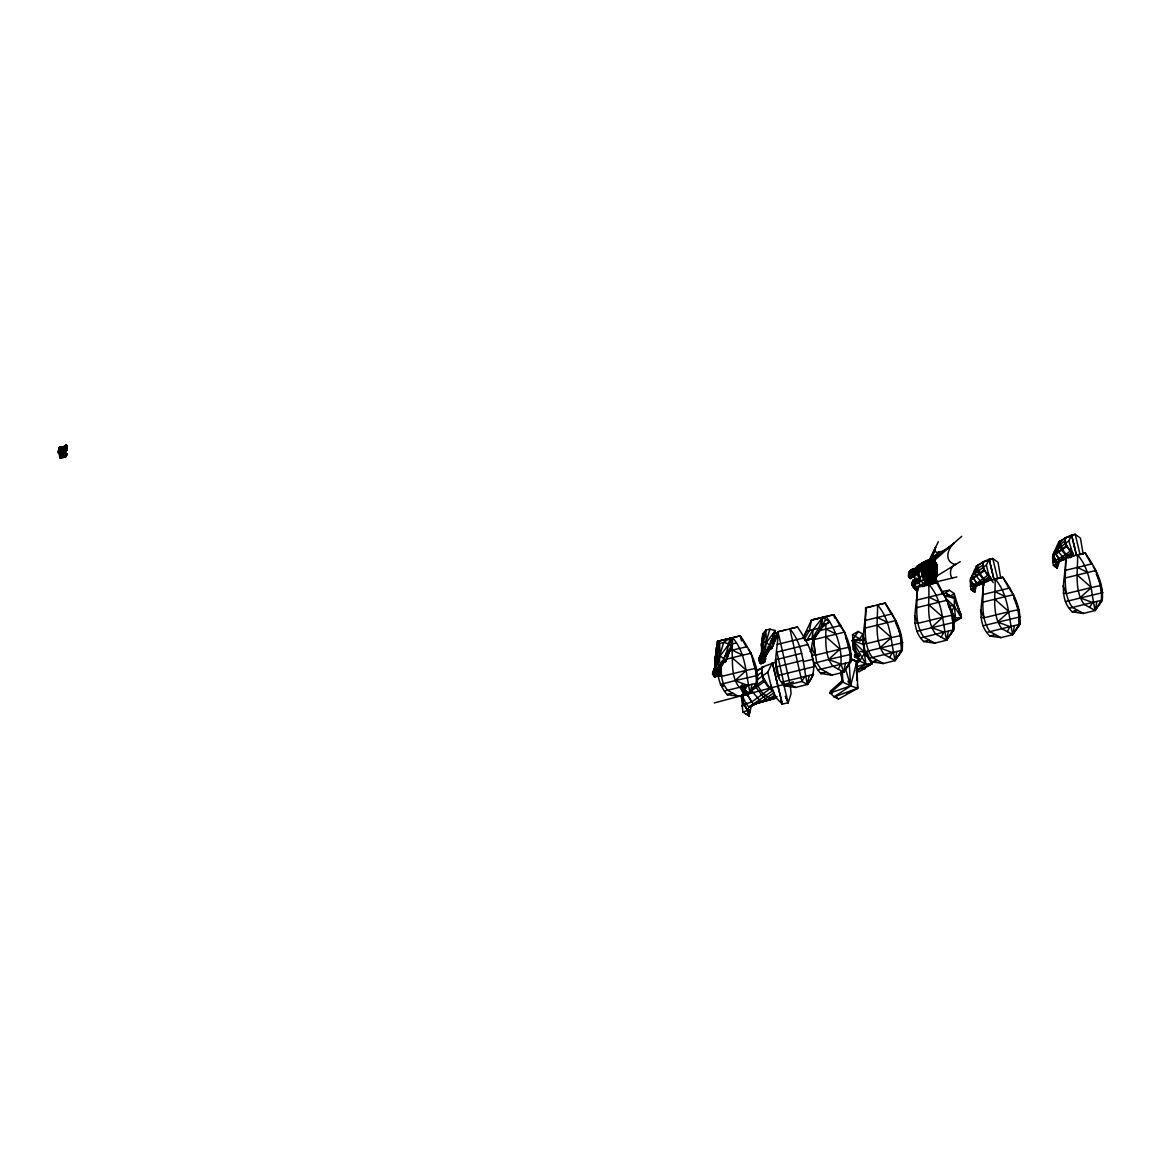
<?xml version="1.0" encoding="UTF-8"?>
<svg xmlns="http://www.w3.org/2000/svg" width="1161" height="1161" viewBox="0 0 1161 1161"><rect width="100%" height="100%" fill="white"/><g stroke="black" fill="none" stroke-linecap="round" stroke-linejoin="round"><path stroke-width="1.5" d="M738.352 696.266L727.352 690.185L723.129 683.611L721.561 676.413L717.991 668.721C717.193 678.329 721.025 687.399 727.149 694.655L738.352 696.266L750.195 693.306L757.219 683.074C759.265 665.95 749.672 649.55 740.239 635.851L717.498 641.322L716.671 654.427M762.864 639.508L762.806 633.746L765.839 630.176L769.888 629.16L775.417 630.597L770.178 644.906L759.889 663.076L760.948 663.686L764.954 661.741L765.317 657.866L763.72 655.326L760.02 656.299L758.786 658.592L759.889 663.076L762.022 663.091L765.607 658.955L762.342 659.129M913.373 573.694L912.981 574.637C905.885 577.307 909.411 567.613 915.1 569.209L915.724 569.47M928.161 583.867L931.891 582.691L931.601 560.386L939.249 552.143A19.679 5.936 -41 0 0 954.153 543.174A16.225 11.32 -38.5 0 0 955.764 564.406A9.375 7.938 77.6 0 0 951.889 578.134M932.181 582.183L934.155 581.995L936.593 576.175L936.709 564.362L933.531 558.978L939.249 552.143A19.679 5.936 -41 0 1 935.534 547.47L928.394 562.258L924.736 574.593L926.855 581.458L930.498 583.272L930.629 581.951L929.032 582.329L928.669 580.95L927.581 581.226L925.825 582.082L928.771 581.327L914.113 587.872L915.782 590.078L917.683 589.367M712.578 671.885L714.871 669.012L716.772 672.495L718.412 670.579L716.293 666.907L714.871 669.012L714.726 676.994L715.8 676.384L716.772 672.495L719.094 671.16L718.746 675.034L714.726 676.994L712.535 674.062L715.176 666.458L716.584 647.054L719.617 643.47L723.666 642.468L729.747 638.26C735.334 654.093 728.223 673.293 739.194 687.225L741.952 688.749M758.786 658.592L761.398 653.15L762.806 633.746L761.442 645.676L761.848 653.846L765.607 658.955L761.398 653.15L765.839 630.176L766.362 642.57L764.098 657.053L765.607 658.955L764.214 656.807L760.948 663.686L761.094 655.704L762.501 653.614L761.456 643.949L765.839 630.176M927.015 562.94L928.829 573.795L921.776 575.682L917.582 581.371L920.76 585.492L922.85 586.508L932.08 582.648L931.601 560.386L954.153 543.174M776.665 661.814L762.037 667.14C760.702 676.413 765.186 685.411 772.602 690.882L748.903 707.049L747.597 710.517L748.86 716.003L751.269 706.498L758.917 702.057M824.847 623.936L814.558 638.115L806.997 639.929L813.164 629.581L822.801 617.231L833.787 614.706C843.205 628.406 852.813 644.805 850.766 661.93L843.742 672.161L832.742 666.08C823.773 654.311 826.139 638.289 825.892 624.299M895.523 622.528L900.965 635.517L901.299 650.465L895.131 660.565L884.131 654.499C873.885 640.379 877.934 621.28 877.513 604.881L885.175 603.11C894.594 616.825 904.201 633.209 902.155 650.349L895.131 660.565L883.289 663.541L872.085 661.915C856.978 646.996 866.208 626.055 865.656 607.842L885.175 603.11L890.4 612.587M933.85 571.067C937.696 591.312 957.52 607.798 953.674 629.959L946.65 640.19L935.65 634.109C922.327 615.794 933.72 591.196 925.781 571.154M1000.738 578.367L998.054 562.359L992.742 558.456L989.187 559.268L982.816 561.939L983.802 569.703L987.75 575.29L976.445 583.446L971.467 585.086L974.021 588.685L974.805 592.066L970.973 589.628L970.248 580.573L971.612 585.042L970.378 586.16L971.873 585.275M1014.482 625.605L1012.769 634.69L1001.769 628.609C991.509 614.488 995.572 595.39 995.151 578.991L1002.814 577.22C1012.232 590.934 1021.84 607.334 1019.793 624.458L1012.769 634.69L1000.927 637.65L989.723 636.025C974.616 621.106 983.846 600.164 983.294 581.951L995.151 578.991C1008.924 595.027 1008.299 615.78 1012.769 634.69L1018.937 624.589L1019.329 616.897L1018.603 609.627L1013.843 598.263M1076.566 555.553L1071.603 535.076L1065.232 537.761C1063.36 545.728 1070.95 550.067 1073.649 556.366L1068.759 540.866L1071.603 535.076L1075.159 534.263L1080.47 538.182L1083.155 554.189M1096.898 601.427L1095.186 610.497L1084.185 604.431C1073.925 590.31 1077.988 571.212 1077.568 554.813L1085.23 553.042C1094.649 566.757 1104.256 583.141 1102.21 600.281L1095.186 610.497L1083.344 613.458L1072.14 611.847C1057.032 596.928 1066.262 575.987 1065.711 557.773L1077.568 554.813C1091.34 570.835 1090.716 591.602 1095.186 610.497L1101.354 600.397L1101.745 592.72L1101.02 585.434L1096.26 574.085M939.249 552.143L929.743 559.849C930.498 563.23 928.974 588.787 932.08 581.051M917.959 573.998L915.303 574.608L915.26 568.614L919.033 565.262L931.601 560.386L929.743 559.849L924.896 561.46L921.471 569.848L925.027 579.194L926.855 581.458L930.44 583.04L929.743 559.849L931.601 560.386L931.775 573.868L933.908 573.737L934.155 582.241L931.877 582.474L934.097 582.198L936.593 576.175L936.709 564.362L934.678 560.821L929.801 559.892L926.609 560.647L917.567 565.726L915.26 568.614L908.874 572.75C906.436 581.298 914.317 577.133 917.582 573.578L917.858 572.663M735.914 643.034L732.402 643.876L725.48 661.828L721.083 662.8L718.412 670.579L717.048 667.865L715.916 669.65L715.8 676.384L713.681 676.384L713.797 669.607L715.524 665.95L715.234 657.257L719.617 643.47L717.498 641.322L728.397 638.811M773.197 633.674L777.652 632.556L771.702 648.52L767.261 649.478M64.9 452.558L66.337 455.722L67.207 454.038L63.87 451.629L66.932 450.091L66.351 444.997L62.215 447.928L64.319 457.26M934.155 581.995L933.444 559.051L931.325 561.387L933.444 559.051L933.908 573.49M63.652 450.787L66.932 450.091L66.003 445.069L64.798 446.404M762.022 663.091L762.138 656.357L763.27 654.572M915.115 568.919L910.645 570.225L908.831 574.332L909.281 577.438L910.717 578.41L910.253 574.579L910.268 578.41L913.62 576.132L913.199 574.448M933.531 558.978L934.155 582.43L931.848 583.025M856.833 680.288L856.847 661.436L850.897 658.722M930.237 568.077L928.597 568.498L927.784 577.554L928.176 579.078L932.152 577.83M724.508 690.984L757.219 683.074L756.754 675.513L751.094 653.237L742.692 655.181L732.214 650.145L732.576 637.607C746.349 653.643 745.725 674.396 750.195 693.306L756.362 683.205L756.043 668.243L752.633 660.13M873.319 606.071L865.656 607.842C866.091 624.241 862.028 643.339 872.288 657.46L883.289 663.541L879.936 662.205M855.759 653.788L853.408 649.391L852.537 634.704L858.182 631.424L862.913 634.153L862.71 640.016L865.859 663.99L856.325 670.332M797.476 627.013L777.972 631.744C778.509 649.957 769.293 670.898 784.386 685.817L795.59 687.428L807.432 684.468C821.901 667.256 808.303 642.744 797.476 627.013L789.814 628.783L801.932 681.434L807.432 684.468L813.6 674.367L781.745 682.16M947.724 603.764L952.499 615.127L953.21 622.398L952.818 630.089L946.65 640.19L934.808 643.15L923.605 641.525C908.512 626.621 917.727 605.665 917.19 587.451L936.695 582.735L942.805 593.779L943.675 593.503L916.45 600.15M856.397 653.73L853.408 649.391L853.611 644.413M65.451 445.185L66.279 450.787L64.958 445.708L64.232 446.535L64.189 447.478L64.958 445.708L66.685 445.345L66.67 447.812C65.727 441.775 63.245 450.729 61.62 446.854L59.675 446.912L58.805 449.481L59.791 458.232L66.046 456.897L65.611 455.315M809.159 675.397L807.432 684.468C802.962 665.558 803.586 644.805 789.814 628.783M915.26 568.614L916.508 568.324L916.276 567.453L913.185 570.051L913.112 574.855L915.303 574.608L921.471 569.848L929.976 567.627M854.467 656.27L855.526 653.425L856.774 653.15L858.4 654.136L858.951 656.473L856.963 657.968L855.106 657.358L854.467 656.27L859.024 655.225M934.01 576.944L936.593 576.175L936.651 565.857L931.572 566.8M746.683 693.61L753.329 704.321L775.388 698.225L775.446 697.253L773.865 697.616L774.343 698.472L777.115 696.774M847.254 667.053C853.03 658.098 850.041 646.213 845.498 637.36M929.816 584.012L926.725 585.521C920.905 582.793 917.727 576.277 915.985 570.515L917.567 565.726L920.891 564.87L920.629 563.753L919.033 565.262L918.482 568.164L918.612 570.53L919.686 571.183L920.412 564.943L922.081 562.795L924.969 561.793M929.772 560.27L930.44 583.04L927.465 581.269L925.999 578.889L926.434 568.208L927.204 578.338L930.498 582.837L929.946 580.166L930.672 582.996L927.929 584.984L929.859 583.678M908.758 575.464C909.542 582.009 907.075 568.063 913.765 569.456L913.968 570.254M914.534 579.368L915.231 582.14L916.406 581.864L914.534 579.368L913.997 582.459L917.582 581.371L919.686 577.351L918.612 570.53L921.863 568.164L929.961 565.915M908.773 575.334L912.357 574.797L909.31 575.159L908.642 576.93L909.963 577.772L915.289 573.781L917.582 573.578L915.289 573.781L910.297 578.396L908.642 576.93L908.874 572.75L909.818 576.03L908.802 577.249L909.614 576.683M910.688 577.583L909.948 577.772L910.239 574.593M914.81 575.014L914.549 573.955L913.678 576.422L909.963 577.772L910.253 574.289M930.425 576.393L931.891 582.691L934.155 582.43L936.651 576.524L936.651 565.857L933.836 567.395L935.853 576.988L935.302 579.789L931.935 583.475M913.112 575.508L913.33 576.422L913.243 574.027M914.766 587.089L912.677 586.436L913.068 584.418L911.951 584.955L915.782 590.078L918.336 588.772L915.942 586.726L914.113 587.872L913.039 586.334L913.33 583.112L917.582 581.371M729.747 638.26C728.179 652.018 721.431 665.035 713.681 676.384L718.746 675.034L718.267 671.9M929.54 567.787L930.904 576.611L929.395 566.815L932.007 582.677L931.702 580.311M934.17 582.241L934.286 581.11L932.559 581.516L932.225 580.137L934.228 579.629M712.535 674.062L716.076 667.836L719.617 643.47L720.154 655.878L717.875 670.347L719.385 672.248L715.8 676.384M758.757 660.754L762.298 654.528L763.561 642.265L766.362 642.57L771.731 646.808L760.948 663.686L764.954 661.741L764.011 655.472L761.094 655.704L762.98 659.187L765.317 657.866M956.911 576.915L934.155 582.43L931.906 582.662L931.528 580.355M63.507 457.434L60.706 446.695L59.313 447.391L58.05 451.76L60.169 455.054M716.584 647.054L715.234 658.984L715.626 667.14L719.385 672.248L715.176 666.458L717.353 655.559L720.154 655.878L725.509 660.101L714.726 676.994L717.759 675.876L716.642 668.446L714.871 669.012L715.916 669.65L717.803 668.765L716.772 672.495M910.253 574.695L910.746 578.396L915.289 573.781L915.55 574.84M812.09 638.681L813.164 629.581L821.596 627.55L829.462 621.89L822.801 617.231L818.65 628.232L812.09 638.681L814.558 638.115L815.544 634.936M856.194 666.791L856.847 661.436L850.911 658.911M908.802 577.249L909.31 575.159L911.211 575.029L911.225 571.27L913.765 569.456M66.685 445.345L64.711 445.795L64.827 448.044L62.113 448.857L61.62 446.854L59.559 447.29M929.874 563.419C923.605 564.246 928.96 574.608 927.204 578.338L925.999 578.889L929.598 578.163L929.366 576.857M762.806 636.272L761.442 645.676L762.24 645.763L761.456 643.949L763.561 642.265M822.801 617.231L821.291 627.593L814.296 638.158M908.918 577.438L909.31 575.159L912.357 574.797L909.585 575.116M750.05 709.748L749.048 715.945L742.837 711.983L741.676 697.326L743.882 704.582L741.894 706.367L743.824 704.582L741.487 697.384L742.039 694.946L742.75 696.208L741.487 697.384L743.693 704.625M751.922 684.221L750.195 693.306L744.694 690.258L747.466 685.251L734.971 680.651L720.386 684.439L723.376 686.398M845.455 663.076L843.742 672.161L831.9 675.121L820.696 673.511C812.627 664.397 809.13 651.466 813.251 639.784L844.627 632.092L850.302 654.369L850.766 661.93L818.055 669.839M896.843 651.495L895.131 660.565C890.661 641.67 891.285 620.903 877.513 604.881M948.377 631.105L946.65 640.19C942.181 621.28 942.805 600.527 929.032 584.491L936.695 582.735M823.294 617.115L811.437 620.076L809.406 630.51L804.326 639.334M782.427 704.103L772.355 662.8L767.74 672.175L770.846 684.932L770.033 688.763L751.704 701.984L743.65 704.64L747.771 710.474L749.048 715.945L748.177 708.82M989.187 559.268L994.063 579.745L989.187 559.268L986.342 565.059L988.258 572.924L987.75 575.29L983.062 567.54L982.816 561.939L987.416 560.879M1057.831 564.057L1057.221 567.889L1053.39 565.436L1052.795 561.968C1058.701 558.76 1064.753 555.597 1070.166 551.112L1070.674 548.747M732.402 643.876L725.48 661.828L721.141 661.349M942.442 593.866L942.993 591.312L949.321 590.252L954.182 593.503L961.366 617.725L954.371 622.093M974.761 589.556L973.615 591.312L972.628 590.789L974.689 592.095L973.905 588.714L974.718 586.566L973.368 584.186L971.467 585.086L970.48 579.107L976.43 565.958L982.816 561.939M1057.178 565.378L1056.031 567.134L1055.044 566.612L1057.105 567.918L1056.437 564.507L1053.883 560.908L1052.896 554.929L1058.847 541.781L1066.625 537.441L1059.964 541.519M770.149 643.47L770.875 640.379M924.736 574.593L923.793 569.137L926.609 560.647L931.601 560.386L929.787 560.502L931.456 561.358M909.31 575.159L909.194 577.148M850.52 659.404L856.847 661.436L850.621 685.89L834.208 696.876L830.071 692.986L830.289 691.259L842.233 680.723L841.972 673.801M929.656 583.736L925.491 582.053L923.532 579.818L920.731 570.414L922.182 564.449L923.808 561.982L925.622 562.534M716.076 667.836L723.666 642.468L729.195 643.891L731.445 645.864L731.415 648.404L726.96 655.675M712.549 672.974L716.743 673.569L718.862 671.261L721.083 662.8M762.298 654.528L769.888 629.16M758.772 659.68L762.966 660.275L765.07 657.968L767.305 649.507L764.62 657.271M909.44 576.727L909.919 574.202L908.86 574.477M762.98 659.187L764.011 655.472L760.02 656.299L759.889 663.076L763.967 662.568L762.85 655.152L760.02 656.299L761.747 652.642L765.099 658.389M916.58 581.676L915.913 578.889L916.61 581.661L915.376 581.98L915.913 578.889L917.785 581.385L912.677 586.436L912.952 584.563L912.677 586.436L913.576 586.261L915.782 590.078L917.175 589.266M773.371 692.478L775.664 697.282L782.18 704.117L788.159 702.739L791.076 693.741L790.293 685.512M1058.73 560.328L1056.321 564.536L1057.889 564.173L1053.39 565.436L1056.437 564.507L1053.52 559.587M1060.124 559.878L1057.105 567.918L1056.684 563.491M771.339 643.179L773.313 638.318M818.998 630.699L840.753 625.474L839.896 625.75L833.787 614.706L811.437 620.076L802.802 638.492M972.105 575.609L970.669 579.934L974.718 586.566L984.006 582.967L977.446 584.883L972.105 575.609L975.284 573.36L977.214 568.846L982.961 564.972M1065 559.254L1059.862 560.705L1054.522 551.431L1057.7 549.182L1059.63 544.669L1065.363 540.794M718.862 671.261L722.49 662.96M765.07 657.968L768.698 649.652M772.921 636.272L777.638 635.096L771.702 648.52L767.363 648.056L768.002 649.58M746.625 693.044L745.638 695.178L744.216 694.626L740.834 688.792L740.631 686.354L742.053 685.135L743.475 685.687L746.625 693.044L740.733 687.573M975.167 570.806L976.952 566.974M1057.584 546.628L1059.369 542.797M915.144 587.655L915.782 590.078L913.039 586.334L913.852 582.619L911.951 584.955L913.649 584.767M938.306 541.708L928.408 562.258L929.859 562.04M840.622 683.945L842.233 680.723L841.899 673.554M927.784 577.554L926.376 575.798L926.812 568.948L928.597 568.498M753.707 688.197L756.362 683.205M825.718 619.263L821.291 627.593L820.159 627.883L829.462 621.89M898.643 655.457L902.155 650.349C900.834 638.492 899.557 625.126 892.228 615.432M950.162 635.067L953.674 629.959C952.513 618.595 951.019 605.926 944.706 596.319M1016.281 629.567L1019.793 624.458C1018.473 612.602 1017.196 599.236 1009.867 589.541M1098.698 605.389L1102.21 600.281C1101.049 588.917 1099.554 576.248 1093.227 566.641M914.665 573.839L913.068 575.914L914.244 575.014L913.214 574.303M804.704 676.413L801.932 681.434L784.386 685.817L776.941 652.09L808.332 644.413M838.242 669.113L840.999 664.107C841.972 647.156 836.08 630.133 826.124 616.462M889.631 657.532L892.388 652.526L901.299 650.465M941.15 637.142L943.922 632.135L952.818 630.089M1007.269 631.642L1010.026 626.635L1018.937 624.589M1089.686 607.464L1092.443 602.457L1101.354 600.397M913.33 583.112L912.357 584.839L913.039 586.334M803.891 636.983L806.91 631.163L813.164 629.581M856.237 653.89L854.191 649.565L852.334 640.553L858.182 631.424M1061.473 558.659L1062.126 560.183L1057.12 562.388L1055.77 560.008L1053.883 560.908L1052.664 556.395L1052.795 561.968L1054.028 560.865L1052.896 554.929L1055.059 551.301M849.91 662.06L843.742 672.161L840.999 664.107L828.519 659.492L813.934 663.294M772.283 643.833L777.638 635.096M840.506 683.51L842.233 680.723L841.609 673.917M871.534 660.783L871.809 663.831L865.859 663.99L859.662 661.102L852.334 640.553L862.71 640.016L859.633 638.811L852.334 640.553L864.916 652.642L859.662 661.102L855.73 664.658M950.975 612.181L954.473 606.535L954.182 593.503L950.293 596.188L943.791 595.346M934.155 581.792L935.94 579.063L934.083 579.208M909.89 571.052L913.257 570.211M929.032 582.329L930.527 580.877M727.279 646.662L732.576 637.607L731.445 645.864L725.48 661.828L723.971 658.214L731.445 645.864L730.313 646.14L729.195 643.891L720.154 655.878M773.502 633.355L775.417 630.597L766.362 642.57M933.662 579.31L935.969 579.31L934.097 582.198L931.964 582.401M859.996 641.264L859.633 638.811L862.913 634.153M914.36 569.398L912.502 569.383L910.601 571.444L910.892 575.116L912.981 574.637L911.704 573.708M912.677 570.109L912.502 569.383L911.559 570.399L913.083 569.529L911.574 570.414L913.083 569.529L913.17 571.125L911.791 570.095M856.136 662.409L858.313 659.506M984.035 581.864L974.718 586.566L976.314 584.52M932.559 581.516L934.213 580.036M970.378 586.16L971.612 585.042L970.669 579.934L984.833 570.472M1053.97 560.85L1053.085 555.756L1067.249 546.294M913.939 584.433L918.801 583.156L920.731 580.834L929.177 578.294L928.176 579.078M64.856 446.782L66.351 444.997L67.004 447.507L65.887 445.534L65.814 447.116L66.656 447.783L66.003 445.069M913.199 575.885L915.289 573.781M933.647 581.646L936.23 579.295L936.811 571.502L933.865 572.402M916.276 567.453L911.167 572.025L911.458 574.956L915.448 574.318M984.31 569.587L970.669 579.934L971.467 585.086M1066.727 545.409L1053.085 555.756L1057.12 562.388L1062.91 558.992M909.571 576.219L912.357 574.797M840.666 672.248L842.233 680.723L830.071 692.986L832.292 693.146M933.836 567.395L933.386 565.9L936.709 564.362L933.633 565.073M961.729 536.324L933.502 561.198M916.639 573.708L920.731 570.414M918.612 570.53L914.868 573.519L909.861 573.345L910.572 575.188L911.82 574.927M990.899 577.336L982.162 583.388L975.937 575.551L975.284 573.36L986.342 565.059M1064.768 559.167L1058.745 552.288L1057.7 549.182L1068.759 540.866M842.32 671.392L842.886 682.117L830.071 692.986L850.621 685.89L857.689 688.27L856.847 661.436M715.655 669.287L717.803 668.765L715.655 669.287L716.598 675.586M762.85 655.152L761.863 655.98L762.821 662.292M65.35 447.188L62.215 447.928L64.958 445.708M752.284 688.067L764.446 679.519M715.234 657.257L717.353 655.559M765.302 680.956L751.53 690.664L760.977 701.883L773.85 692.899M977.446 584.883L989.607 576.538M1057.12 562.388L1072.024 552.36M975.937 575.551L970.48 579.107L970.669 579.934M1058.353 551.373L1052.896 554.929L1054.928 558.514M912.619 569.877L913.17 571.125L913.054 569.543M756.943 679.998L767.74 672.175M926.725 585.521L930.498 583.272L925.81 584.07M977.547 565.697L976.43 565.958L977.214 568.846L974.268 571.009L975.284 573.36M1061.793 541.099L1058.847 541.781L1059.63 544.669L1056.684 546.831L1057.7 549.182M928.481 561.184L930.44 559.776L931.978 566.017M927.929 584.984L930.861 582.953L930.135 580.152M929.99 584.767L932.849 582.764L931.688 578.004M924.519 562.867L925.868 561.924M918.511 572.039L919.918 571.067L919.454 569.978M949.321 590.252L943.254 594.403M757.785 674.991L762.255 672.059M62.215 447.928L63.957 446.782L66.337 455.722L64.348 454.169M952.702 619.698L955.43 617.884L961.366 617.725L954.56 598.321L945.431 592.937L954.56 598.321L961.105 614.677L959.523 611.426M1073.315 553.158L1064.579 559.21L1059.862 560.705M755.056 685.803L761.5 694.858L766.971 700.156L774.532 695.352M990.928 579.092L985.863 582.329L978.52 573.461L977.214 568.846M1073.344 554.914L1068.28 558.136L1060.936 549.284L1059.63 544.669M925.622 569.253L926.986 574.564L924.141 576.378L926.58 576.712L928.408 575.29L926.812 568.948M766.971 700.156L770.353 699.386L775.708 696.049M867.252 652.642L871.809 663.831L859.213 671.697L856.383 671.392M1072.851 556.119L1070.369 557.672C1064.434 554.029 1060.791 547.774 1060.109 540.895L1061.517 540.562M936.593 576.175L960.249 561.663M756.493 670.521L764.286 666.632M757.393 670.84L762.908 667.473M935.389 572.547L936.114 572.097L933.197 564.348L935.577 563.332M979.1 564.754L984.209 561.619M742.039 694.946L745.725 703.276L748.903 707.049L757.843 701.81M756.348 703.624L771.354 699.154L775.548 696.615M974.718 586.566L980.494 583.185M1064.361 558.659L1058.585 562.055M1055.175 560.066L1054.217 560.836L1056.104 559.704M766.318 699.677L763.648 701.259L767.74 699.981M748.99 711.882L749.005 713.609L747.133 714.726L745.536 713.87M1052.795 561.968L1054.29 561.097M775.446 697.253L760.977 701.883M935.853 576.988L936.651 576.524L934.17 577.133M759.802 701.839L748.903 707.049M1054.217 560.836L1055.755 559.979M857.442 684.671L857.689 688.27L838.561 699.053L834.208 696.876L837.226 695.265M766.768 699.735L753.329 704.321M930.44 559.776L927.595 561.474L928.829 560.908M909.963 577.772L913.939 576.045L913.504 574.231M64.987 447.609L67.077 446.825L63.115 447.667M934.271 577.351L931.746 578.251L934.271 577.612M846.572 693.48L857.689 688.27L834.208 696.876M715.916 669.65L713.797 669.607L715.539 668.794M761.747 655.486L760.02 656.299L762.138 656.357L761.094 655.704M970.48 579.107L972.729 578.062M1052.896 554.929L1055.146 553.884M988.751 560.27L992.742 558.456L997.705 578.817M955.547 620.308L961.366 617.725L954.473 606.535L945.852 598.554M865.99 666.414L871.809 663.831L864.916 652.642L860.316 651.321M953.718 621.091L961.366 617.725M856.499 670.565L871.809 663.831M927.581 565.175C921.108 565.581 917.088 571.197 911.167 572.025L916.566 569.108L918.699 566.713L927.944 563.767M929.366 583.562L925.491 582.053L929.743 580.427L927.044 570.066M864.93 620.525L892.141 613.879L891.285 614.169M982.569 594.635L1009.78 588.003M1064.985 570.457L1092.196 563.811M864.64 628.188L896.016 620.511M916.16 607.798L947.55 600.121L946.36 600.513M982.279 602.298L1013.655 594.621L1012.479 595.012M1064.695 578.12L1096.071 570.443L1094.896 570.835M713.797 669.607L717.803 668.765L714.871 669.012M930.542 581.719L931.688 581.385M925.491 582.053L929.816 580.66L930.382 582.866L927.465 581.269L929.976 580.355M932.82 562.925L935.258 562.084L933.575 562.577M930.469 582.648L928.176 580.848L930.396 580.05M761.979 656.183L764.011 655.472M753.982 704.161L775.388 698.225M65.35 455.649L61.431 456.012M977.852 584.796L982.351 583.344L981.045 582.546M1060.269 560.618L1066.233 558.818M746.349 646.895L747.22 646.619L732.214 650.145M909.295 571.749L910.804 571.285L909.295 571.749L908.918 573.549M742.837 711.983L747.771 710.474L745.043 705.641M916.842 631.308L954.415 622.238M865.322 651.698L902.895 642.628M982.961 625.808L1020.534 616.738M1065.377 601.63L1102.95 592.56M952.296 618.828L955.43 617.884L954.473 606.535L949.887 605.215M856.484 666.791L865.859 663.99L852.334 640.553L855.468 641.322M934.083 579.615L935.94 579.063M933.589 563.927L935.926 563.245M920.963 637.868L943.922 632.135L931.427 627.52L942.863 617.217L952.499 615.127M869.444 658.258L892.388 652.526L879.907 647.911L891.329 637.607L900.965 635.517M1069.499 608.19L1092.443 602.457L1079.962 597.842L1091.384 587.539L1101.02 585.434M987.082 632.368L1010.026 626.635L997.546 622.02L1008.967 611.716L1018.603 609.627M908.831 574.332L909.876 574.042L910.369 576.03M748.961 710.198L748.86 716.003M761.282 701.81L768.393 699.836M911.458 574.956L910.921 573.607M932.878 567.149L935.244 566.51L933.038 562.882M933.778 572.605L936.129 571.967L935.244 566.51M714.233 702.942L793.442 681.928M933.371 577.568L936.419 576.495L936.129 571.967M932.167 579.949L936.23 579.295L934.097 582.198L933.749 579.89L935.969 579.31M929.293 562.272L931.673 561.663M929.903 562.563L927.262 563.245L928.19 566.887M931.078 562.359L933.691 561.692M927.595 564.536L929.99 563.927M931.398 563.665L933.778 563.056M927.799 565.363L930.048 564.783M931.601 564.493L933.821 563.912M927.915 565.813L930.077 565.262M931.717 564.943L933.85 564.391M932.051 575.696L929.7 566.162L931.688 565.639M911.458 571.183L910.601 571.444L911.051 570.748M929.917 567.047L931.746 566.583M926.623 568.237L928.423 567.787M932.181 575.667L930.135 567.744L931.79 567.323M934.024 567.207L932.37 567.627L932.98 577.67M910.282 574.826L912.038 574.637L910.935 574.651M918.162 573.432L915.202 573.519L917.495 573.607L916.261 573.911M908.7 576.32L909.818 576.03M910.717 578.41L910.108 575.943L913.867 575.711M913.126 575.29L914.244 575.014M930.106 581.806L929.743 580.427L927.378 580.297L930.556 579.499M931.296 580.369L932.225 580.137M931.804 582.837L932.82 582.575M926.522 584.767L928.263 584.317M929.264 578.526L932.007 577.597L930.846 577.902L930.542 576.77M930.846 578.497L932.138 578.178M930.556 578.802L927.233 579.658L928.437 580.036M934.257 577.946L931.833 578.57M929.946 579.426L932.138 578.86M934.242 578.642L931.993 579.223M926.928 580.979L932.123 579.644M925.491 581.559L932.123 579.847M931.877 573.171L933.473 579.571L934.228 579.426M925.549 581.748L932.109 580.253M930.179 582.038L932.225 581.298M915.623 589.469L918.336 588.772M811.046 639.014L814.558 638.115L805.037 640.495M928.132 583.693L929.308 583.388L926.986 574.564M926.376 575.798L927.276 575.58L926.101 572.504M64.711 445.795L66.453 445.389M59.313 447.391L60.793 447.029M64.232 446.535L65.118 446.317M66.83 446.869L65.814 447.116L66.656 447.783M58.616 449.031L61.156 448.407M66.554 447.246L58.805 449.481L61.011 457.971M65.48 449.249L66.932 450.091L65.306 448.131L66.351 447.87M66.279 450.787L66.641 448.988M58.05 451.76L61.794 450.816M58.152 453.008L62.099 452.021M65.263 453.936L66.598 453.603L66.975 455.039L65.263 453.936L67.207 454.038M914.287 584.375L912.285 584.868L912.285 581.908L914.287 584.375L912.357 584.839L912.285 581.908L912.822 584.563M1074.564 547.208L1073.765 544.03M720.734 640.567L740.239 635.851L745.478 645.313M1078.424 554.668L1081.399 553.928M1081.834 553.899L1085.23 553.042L1091.325 564.101M996.022 578.846L998.982 578.105M999.418 578.076L1002.814 577.22L1008.909 588.279M771.296 638.811L772.312 638.565M777.231 644.428L804.457 637.781M725.378 659.404L742.692 655.181M716.119 672.437L719.254 672.175M914.65 622.906L918.017 623.297L942.863 617.217L928.597 604.605M801.627 653.28L775.229 659.883L779.278 678.227M810.088 651.336L811.365 651.016M863.131 643.296L866.498 643.673L891.329 637.607L877.077 624.981M1063.186 593.227L1066.553 593.605L1091.384 587.539L1077.132 574.913M775.432 667.183L803.325 660.217M980.769 617.405L984.136 617.783L1008.967 611.716L994.716 599.105M777.623 675.6L813.992 666.675M775.838 677.429L777.057 682.741M923.605 641.525L929.308 640.103M732.852 693.233L727.149 694.655L730.153 693.959M826.4 672.088L820.696 673.511L823.7 672.814M877.789 660.493L872.085 661.915L875.089 661.233M1077.843 610.425L1072.14 611.847L1075.144 611.165M989.723 636.025L995.427 634.603M780.918 700.867L782.18 704.117L780.395 695.961M804.979 640.509L809.246 639.464M933.546 579.949L936.23 579.295L934.068 582.009L933.473 579.571M66.133 449.104L66.946 448.915L65.306 448.131M913.185 570.051L914.287 569.79M932.617 565.538L935.026 564.986M1068.454 537.021L1075.159 534.263L1080.122 554.639M1054.522 551.431L1056.51 550.967M1056.263 553.376L1055.755 554.087L1059.442 559.138M973.847 577.554L973.339 578.265L977.025 583.315M1063.461 558.368L1064.231 558.194M811.437 620.076L821.944 617.667M785.634 629.973L777.972 631.744L790.09 684.395L795.59 687.428M805.241 640.364L810.16 639.232M803.644 661.509L812.178 659.55M861.723 669.665L864.901 668.925M745.725 703.276L746.639 703.058M756.87 684.424L762.85 693.581L771.397 699.154M744.375 704.466L743.65 704.64L742.358 696.295L746.683 693.61L751.704 701.984M750.137 709.922L747.597 710.517L744.854 705.685M910.035 571.168L910.645 570.225M914.868 573.519L917.843 573.578L917.596 572.605M818.65 628.232L821.596 627.55M911.951 584.955L913.562 584.593M929.845 580.805L926.855 581.458L930.382 582.866M59.022 448.857L67.048 447.145M923.329 575.043L928.074 574.042M927.465 581.269L930.28 580.718L927.32 582.532L927.058 581.53M927.262 565.247L929.932 564.768M921.703 570.515L927.218 578.323L930.309 577.786M928.176 580.848L930.411 580.456M930.15 573.258L926.623 573.853L927.204 578.338M933.966 575.841L931.746 576.161L931.79 577.365M851.506 654.209L828.519 659.492L839.94 649.202L849.591 647.098M757.959 675.354L734.971 680.651L746.407 670.347L756.043 668.243M930.672 582.996L932.849 582.764M64.827 448.044L65.567 448.044M931.891 581.095L931.935 582.416L931.354 560.444L929.801 559.892M768.045 646.401L771.731 646.808M716.018 659.071L715.234 658.984L717.498 641.322L718.238 644.355M724.725 660.014L725.509 660.101M811.742 654.877L815.109 655.268L839.94 649.202L825.689 636.576M718.195 676.021L721.561 676.413L746.407 670.347L732.141 657.721M916.798 573.781L915.202 573.519L915.927 573.636M853.408 649.391L854.191 649.565M943.704 595.535L954.56 598.321L955.227 601.587M909.919 574.202L911.501 574.666M923.924 563.332L922.081 562.795L922.502 564.464M852.334 640.553L863.987 644.645M1079.991 612.137L1083.344 613.458L1072.343 607.392C1062.083 593.271 1066.146 574.173 1065.711 557.773L1066.495 561.155M929.787 641.162L934.808 643.15L923.808 637.07C913.562 622.949 917.611 603.865 917.19 587.451L917.959 590.833M828.548 673.801L831.9 675.121L820.9 669.041L816.662 662.467L813.251 639.784M952.325 616.447L955.43 617.884L949.234 607.276M1077.205 567.352L1087.683 572.373M994.788 591.529L1005.266 596.551M928.669 597.03L939.147 602.066M877.15 617.42L887.628 622.441M825.761 629.001L836.239 634.037M842.233 680.723L842.886 682.117L850.621 685.89L849.272 664.295M1000.927 637.65L989.927 631.569C979.666 617.449 983.73 598.365 983.294 581.951L976.169 586.232L974.689 592.095L974.268 587.669M852.537 634.704L859.633 638.811M920.76 585.492L922.85 586.508M773.037 690.78L770.033 688.763L762.443 676.21L762.037 667.14M769.337 698.646L770.353 699.386M61.693 454.473L63.042 455.605M987.329 581.4C981.625 577.844 978.433 571.633 977.693 565.073M918.22 580.253L916.247 578.425L917.306 581.269L919.106 579.832L916.247 578.425L918.264 579.673L918.801 583.156M836.428 697.035L838.46 698.893M857.558 670.115L859.111 671.566M932.356 564.812L933.386 565.9M989.346 576.596L993.25 582.662M840.84 627.013L844.627 632.092M748.25 649.434L751.094 653.237M717.991 670.115L719.385 672.248M718.877 671.682L716.293 666.907L717.237 669.157L717.048 667.865M1065.232 537.761L1065.479 543.348L1070.166 551.112M847.893 681.202L850.621 685.89L845.542 668.896M971.206 583.736L974.021 588.685L975.472 588.351L970.973 589.628L974.021 588.685L971.104 583.765M978.476 582.982L979.318 584.462L983.817 583.011L983.28 582.038L984.078 585.333M915.942 586.726L913.852 582.619M857.311 656.72L859.662 661.102L857.616 656.778M912.952 580.181L913.62 583.199L912.952 580.181L914.215 582.72M1062.968 585.913L1066.553 593.605M980.552 610.091L984.136 617.783M914.447 615.591L918.017 623.297M862.913 635.981L866.498 643.673M811.524 647.577L815.109 655.268L813.846 639.537M788.174 702.782L785.358 696.324L788.159 702.739L783.544 683.829M979.057 582.851L979.724 584.36M988.258 572.924L991.233 580.544M864.916 652.642L866.179 655.892M770.846 684.932L775.664 697.282M1065.479 543.348L1066.582 546.439M983.062 567.54L984.165 570.617M762.443 676.21L764.214 681.202M64.871 450.584L65.219 451.673M930.208 574.826L930.6 576.306M930.701 577.685L932.08 582.648M926.565 578.991L926.884 580.195M927.073 580.935L927.465 582.503M65.655 445.142L66.932 450.091M62.926 448.015L65.277 457.057M59.675 446.912L62.476 457.666M833.787 614.706L834.643 618.058M740.239 635.851L741.531 640.887M917.567 565.726L917.901 567.032M916.987 572.431L917.263 573.505L915.216 572.881L917.263 573.505L916.972 572.431M910.122 575.929L910.746 578.396M929.729 566.147L930.135 567.744M926.609 560.647L926.841 561.561M928.858 577.017L929.177 578.294M923.169 562.505L923.59 564.173M933.952 573.969L934.315 575.45M926.434 579.02L926.739 580.239M773.995 669.723L774.271 670.869M913.939 574.129L915.565 580.79M856.15 653.295L857.268 657.895M1071.603 535.076L1076.479 555.568M772.355 662.8L780.25 695.99M930.44 560.008L931.412 565.828M865.656 607.842L866.44 611.223M991.349 568.208L992.089 571.575M840.782 672.146L842.886 682.117M931.035 576.582L931.238 577.743M928.829 573.795L930.469 583.083M932.776 573.969L931.702 567.468M929.061 575.072L927.044 563.172M931.717 567.7L934.126 582.241M930.6 574.144L931.906 582.662M931.441 566.06L930.542 560.589M931.746 581.124L931.978 582.227L931.746 573.607M933.11 575.987L933.313 577.307M762.501 653.614L762.69 654.906M720.531 667.807L721.561 676.413L720.575 664.179M743.475 685.687L744.216 694.626M856.571 672.074L857.065 679.272M931.964 577.322L931.833 573.839M935.534 547.47A14.759 2.54 -63.9 0 1 930.048 561.75A14.759 2.54 -63.9 0 1 922.748 571.996A10.173 1.741 77.3 0 1 926.841 583.896M910.993 574.448L910.572 575.943L910.993 574.448M777.652 632.556L771.702 648.52L770.178 644.906L777.652 632.556M919.991 577.496L918.641 579.049L918.54 576.727L919.991 577.496M858.4 654.136L854.525 655.036L855.106 657.358L858.951 656.473L858.4 654.136M745.638 695.178L742.692 692.725L742.053 685.135L745.014 687.631L745.638 695.178M910.297 578.41L910.006 577.264L910.268 578.41"/></g></svg>
